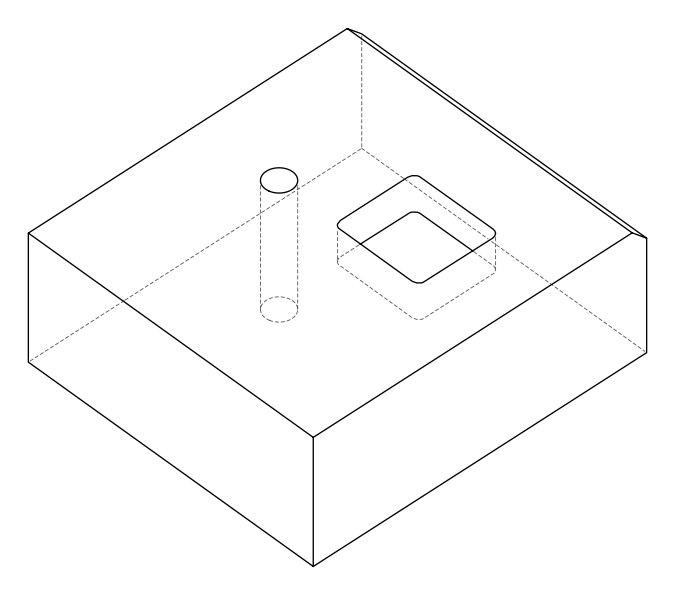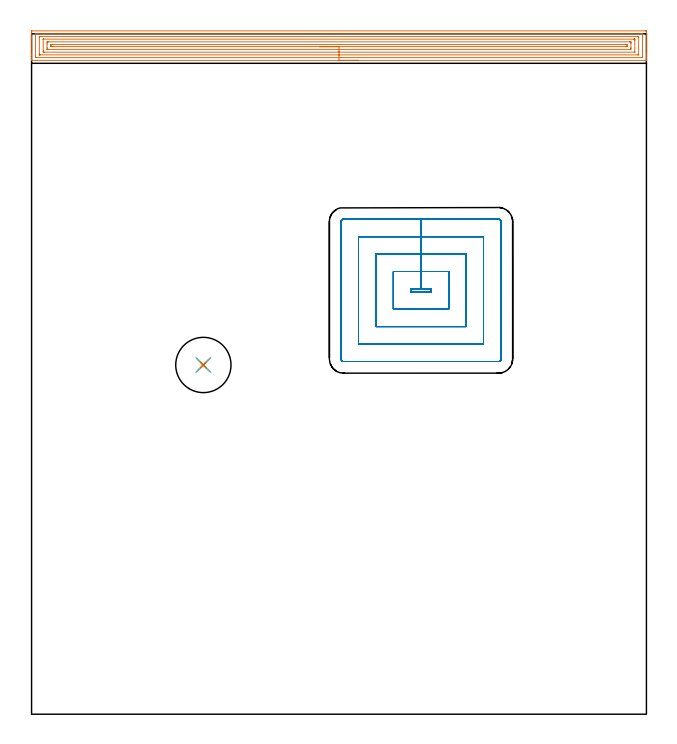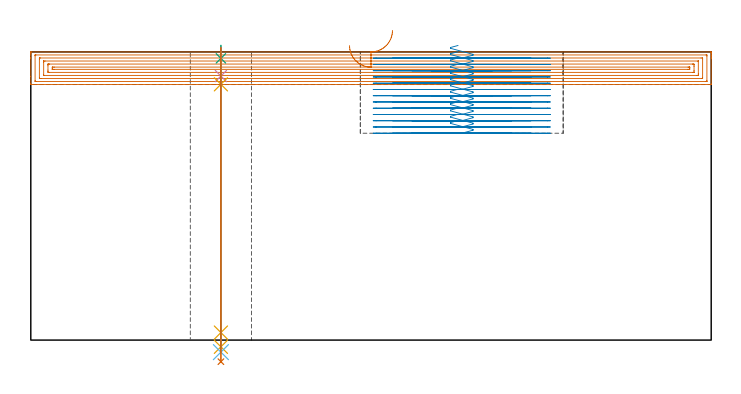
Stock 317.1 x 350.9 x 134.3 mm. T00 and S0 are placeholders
(PLAN: 7 operations, 6 tool changes, 41.3 min)
(1 AREA_MILL | FG_CHAMFER_SURFACE | UGT0205_001 | 15.46 min | 36634 mm3)
(2 MILL_RECTANGULAR_POCKET | POCKET_RECTANGULAR_STRAIGHT | NXT0201_011 | Follow Part, ap 3, ae 75% | 23.96 min | 304192 mm3)
(3 SPOT_DRILL | STEP1HOLE | NXT0321_9005460120000 | 0.05 min | 164 mm3)
(4 DRILL_BLIND_HOLE_INTO_CENTER | STEP1HOLE | NXT0301_046 | 0.05 min | 364 mm3)
(5 GUN_DRILL_THROUGH_HOLE | STEP1HOLE | UGT0307_003 | 0.61 min | 4759 mm3)
(6 SPADE_DRILL_TO_ENLARGE_THROUGH_HOLE | STEP1HOLE | UGT0306_009 | 0.57 min | 30775 mm3)
(7 DRILL_TO_ENLARGE_THROUGH_HOLE | STEP1HOLE | UGT0301_392 | 0.59 min | 49560 mm3)
(TOOL UGT0205_001 | Chamfer Mill 20 x 3 x 45 deg. | D20 FL50 Z2)
(TOOL NXT0201_011 | ENDMILL 12mm [2P460-1200-NA 1630] | D12 FL38 Z6)
(TOOL NXT0321_9005460120000 | NC Spot Drill, 142deg, 12mm, Carbide, Uncoated | D12 PA142 FL30 Z2)
(TOOL NXT0301_046 | Carbide Drill 7.5mm [860.1-0750-038A1-MM 2214] | D7.5 PA140 FL53 Z2)
(TOOL UGT0307_003 | Gun Drill 7 mm | D7 PA130 FL24 Z1)
(TOOL UGT0306_009 | Spade Drill 18.5mm | D18.5 PA132 FL10 Z2)
(TOOL UGT0301_392 | Twist Drill 28.5 mm | D28.5 PA118 FL165 Z2)
(OP 1 AREA_MILL)
G17 G21 G94 G90
T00 M6
G54
G17 G0 G90 X168.55 Y337.2 S1061 M3
G43 Z144.3 H0
G94 G1 X168.512 Z143.428 F250.
X168.398 Z142.563
X168.209 Z141.712
X167.947 Z140.88
X167.613 Z140.074
X167.21 Z139.3
X166.742 Z138.564
X166.21 Z137.872
X165.621 Z137.229
X164.978 Z136.64
X164.286 Z136.108
X163.55 Z135.64
X162.776 Z135.237
X161.97 Z134.903
X161.138 Z134.641
X160.286 Z134.452
X159.422 Z134.338
X158.55 Z134.3
X0.158
X0.009 Y337.203 Z134.288
X0.007 Y337.224 Z134.267
X0. Y337.563 Z133.936
Y337.972 Z133.527
Y338.599 Z132.896
Y339.798 Z131.699
Y340.371 Z131.123
Y348.643 Z122.854
Y351.887 Z119.61
X0.002 Y352.175 Z119.322
X0.01 Y352.392 Z119.106
X0.228 Y352.399 Z119.099
X316.496 Y352.4 Z119.1
X316.875 Y352.396 Z119.102
X317.09 Y352.392 Z119.106
X317.1 Y352.173 Z119.324
Y340.371 Z131.123
Y339.798 Z131.699
Y339.485 Z132.011
Y338.912 Z132.584
Y338.599 Z132.896
Y337.972 Z133.527
Y337.563 Z133.936
X317.093 Y337.224 Z134.267
X317.091 Y337.203 Z134.288
X316.942 Y337.2 Z134.3
X158.55
Y338.614 Z132.886
X2.389
X2.167 Y338.615 Z132.885
X2.065 Y338.618 Z132.882
X2.02 Y338.621 Z132.879
X2.01 Y338.647 Z132.853
X2.005 Y338.745 Z132.755
X2. Y338.984 Z132.516
X2.001 Y350.5 Z121.
X2.01 Y350.887 Z120.613
X2.015 Y350.979 Z120.521
X2.06 Y350.982 Z120.518
X2.169 Y350.985 Z120.515
X2.389 Y350.986 Z120.514
X314.711
X314.933 Y350.985 Z120.515
X315.035 Y350.982 Z120.518
X315.08 Y350.979 Z120.521
X315.09 Y350.953 Z120.547
X315.095 Y350.855 Z120.645
X315.1 Y350.615 Z120.885
X315.099 Y339.1 Z132.4
X315.09 Y338.713 Z132.787
X315.085 Y338.621 Z132.879
X315.04 Y338.618 Z132.882
X314.931 Y338.615 Z132.885
X314.711 Y338.614 Z132.886
X158.55
Y340.028 Z131.472
X4.518 Y340.029 Z131.471
X4.173 Y340.03 Z131.47
X4.059 Y340.033 Z131.467
X4.022 Y340.035 Z131.465
X4.01 Y340.045 Z131.455
X4.006 Y340.084 Z131.416
X4.002 Y340.199 Z131.301
X4. Y340.371 Z131.129
Y340.543 Z130.957
X4.001 Y349.229 Z122.271
X4.003 Y349.399 Z122.101
X4.011 Y349.565 Z121.935
X4.173 Y349.567 Z121.933
X4.722 Y349.571 Z121.929
X312.582
X312.927 Y349.57 Z121.93
X313.041 Y349.567 Z121.933
X313.078 Y349.565 Z121.935
X313.09 Y349.555 Z121.945
X313.094 Y349.516 Z121.984
X313.098 Y349.401 Z122.099
X313.1 Y349.229 Z122.271
Y349.057 Z122.443
X313.099 Y340.371 Z131.129
X313.097 Y340.201 Z131.299
X313.089 Y340.035 Z131.465
X312.927 Y340.033 Z131.467
X312.378 Y340.029 Z131.471
X158.55 Y340.028 Z131.472
Y341.443 Z130.057
X6.663
X6.093 Y341.445 Z130.055
X6.029 Y341.447 Z130.053
X6.014 Y341.449 Z130.051
X6.01 Y341.463 Z130.037
X6.006 Y341.511 Z129.989
X6.002 Y341.708 Z129.792
X6. Y342.101 Z129.399
X6.001 Y347.88 Z123.62
X6.003 Y348.091 Z123.409
X6.006 Y348.143 Z123.357
X6.01 Y348.15 Z123.35
X6.017 Y348.153 Z123.347
X6.045 Y348.156 Z123.344
X6.146 Y348.157 Z123.343
X310.437
X311.007 Y348.155 Z123.345
X311.071 Y348.153 Z123.347
X311.086 Y348.151 Z123.349
X311.09 Y348.137 Z123.363
X311.094 Y348.089 Z123.411
X311.098 Y347.892 Z123.608
X311.1 Y347.499 Z124.001
X311.099 Y341.72 Z129.78
X311.097 Y341.509 Z129.991
X311.094 Y341.457 Z130.043
X311.09 Y341.45 Z130.05
X311.083 Y341.447 Z130.053
X311.055 Y341.444 Z130.056
X310.954 Y341.443 Z130.057
X158.55
Y342.857 Z128.643
X8.635
X8.462 Y342.858 Z128.642
X8.117 Y342.862 Z128.638
X8.025 Y342.864 Z128.636
X8.01 Y342.885 Z128.615
X8.005 Y342.938 Z128.562
X8.002 Y343.028 Z128.472
X8. Y343.659 Z127.841
Y345.686 Z125.814
X8.001 Y346.315 Z125.185
X8.005 Y346.572 Z124.928
X8.01 Y346.723 Z124.777
X8.29 Y346.736 Z124.764
X8.464 Y346.741 Z124.759
X8.635 Y346.743 Z124.757
X308.465
X308.638 Y346.742 Z124.758
X308.983 Y346.738 Z124.762
X309.075 Y346.736 Z124.764
X309.09 Y346.715 Z124.785
X309.095 Y346.662 Z124.838
X309.098 Y346.572 Z124.928
X309.1 Y345.941 Z125.559
Y343.914 Z127.586
X309.099 Y343.285 Z128.215
X309.095 Y343.028 Z128.472
X309.09 Y342.877 Z128.623
X308.81 Y342.864 Z128.636
X308.636 Y342.859 Z128.641
X308.465 Y342.857 Z128.643
X158.55
Y344.271 Z127.229
X10.952 Y344.272 Z127.228
X10.42 Y344.274 Z127.226
X10.053 Y344.278 Z127.222
X10.009 Y344.284 Z127.216
X10.004 Y344.327 Z127.173
X10.001 Y344.8 Z126.7
Y345.216 Z126.284
X10.003 Y345.276 Z126.224
X10.008 Y345.312 Z126.188
X10.012 Y345.323 Z126.177
X10.022 Y345.324 Z126.176
X10.153 Y345.327 Z126.173
X10.42 Y345.329 Z126.171
X10.779
X306.148 Y345.328 Z126.172
X306.68 Y345.326 Z126.175
X307.047 Y345.322 Z126.178
X307.09 Y345.316 Z126.184
X307.096 Y345.273 Z126.227
X307.099 Y344.8 Z126.7
Y344.384 Z127.116
X307.097 Y344.324 Z127.176
X307.092 Y344.288 Z127.212
X307.088 Y344.277 Z127.223
X307.078 Y344.276 Z127.224
X306.947 Y344.273 Z127.227
X306.68 Y344.271 Z127.229
X306.321
X158.55
X157.678 Z127.267
X156.814 Z127.381
X155.962 Z127.57
X155.13 Z127.832
X154.324 Z128.166
X153.55 Z128.569
X152.814 Z129.037
X152.122 Z129.568
X151.479 Z130.158
X150.89 Z130.801
X150.358 Z131.493
X149.89 Z132.229
X149.487 Z133.003
X149.153 Z133.809
X148.891 Z134.641
X148.702 Z135.492
X148.588 Z136.357
X148.55 Z137.229
G0 Z144.3
M5
M2
(OP 2 MILL_RECTANGULAR_POCKET)
G17 G21 G94 G90
T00 M6
G54
G17 G0 G90 X199.126 Y219.3 S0 M3
G43 Z144.3 H1
Z137.3
G94 G1 X195.6 Z136.355 F250.
Y217.9 Z135.98
X206.1 Z133.166
Y219.3 Z132.791
X200.85 Z131.385
X195.6 F500.
Y217.9
X206.1
Y219.3
X200.85
Y228.3
X186.6
Y208.9
X215.1
Y228.3
X200.85
Y237.3
X177.6
Y199.9
X224.1
Y237.3
X200.85
Y246.3
X168.6
Y190.9
X233.1
Y246.3
X200.85
Y255.3
X160.9
G3 X159.6 Y254. R1.3
G1 Y183.2
G3 X160.9 Y181.9 R1.3
G1 X240.8
G3 X242.1 Y183.2 R1.3
G1 Y254.
G3 X240.8 Y255.3 R1.3
G1 X200.85
X199.85
G0 X199.126 Y219.3 Z134.385
G1 X195.6 Z133.44 F250.
Y217.9 Z133.064
X206.1 Z130.251
Y219.3 Z129.876
X200.85 Z128.469
X195.6 F500.
Y217.9
X206.1
Y219.3
X200.85
Y228.3
X186.6
Y208.9
X215.1
Y228.3
X200.85
Y237.3
X177.6
Y199.9
X224.1
Y237.3
X200.85
Y246.3
X168.6
Y190.9
X233.1
Y246.3
X200.85
Y255.3
X160.9
G3 X159.6 Y254. R1.3
G1 Y183.2
G3 X160.9 Y181.9 R1.3
G1 X240.8
G3 X242.1 Y183.2 R1.3
G1 Y254.
G3 X240.8 Y255.3 R1.3
G1 X200.85
X199.85
G0 X199.126 Y219.3 Z131.469
G1 X195.6 Z130.524 F250.
Y217.9 Z130.149
X206.1 Z127.336
Y219.3 Z126.96
X200.85 Z125.554
X195.6 F500.
Y217.9
X206.1
Y219.3
X200.85
Y228.3
X186.6
Y208.9
X215.1
Y228.3
X200.85
Y237.3
X177.6
Y199.9
X224.1
Y237.3
X200.85
Y246.3
X168.6
Y190.9
X233.1
Y246.3
X200.85
Y255.3
X160.9
G3 X159.6 Y254. R1.3
G1 Y183.2
G3 X160.9 Y181.9 R1.3
G1 X240.8
G3 X242.1 Y183.2 R1.3
G1 Y254.
G3 X240.8 Y255.3 R1.3
G1 X200.85
X199.85
G0 X199.126 Y219.3 Z128.554
G1 X195.6 Z127.609 F250.
Y217.9 Z127.234
X206.1 Z124.42
Y219.3 Z124.045
X200.85 Z122.638
X195.6 F500.
Y217.9
X206.1
Y219.3
X200.85
Y228.3
X186.6
Y208.9
X215.1
Y228.3
X200.85
Y237.3
X177.6
Y199.9
X224.1
Y237.3
X200.85
Y246.3
X168.6
Y190.9
X233.1
Y246.3
X200.85
Y255.3
X160.9
G3 X159.6 Y254. R1.3
G1 Y183.2
G3 X160.9 Y181.9 R1.3
G1 X240.8
G3 X242.1 Y183.2 R1.3
G1 Y254.
G3 X240.8 Y255.3 R1.3
G1 X200.85
X199.85
G0 X199.126 Y219.3 Z125.638
G1 X195.6 Z124.693 F250.
Y217.9 Z124.318
X206.1 Z121.505
Y219.3 Z121.13
X200.85 Z119.723
X195.6 F500.
Y217.9
X206.1
Y219.3
X200.85
Y228.3
X186.6
Y208.9
X215.1
Y228.3
X200.85
Y237.3
X177.6
Y199.9
X224.1
Y237.3
X200.85
Y246.3
X168.6
Y190.9
X233.1
Y246.3
X200.85
Y255.3
X160.9
G3 X159.6 Y254. R1.3
G1 Y183.2
G3 X160.9 Y181.9 R1.3
G1 X240.8
G3 X242.1 Y183.2 R1.3
G1 Y254.
G3 X240.8 Y255.3 R1.3
G1 X200.85
X199.85
G0 X199.126 Y219.3 Z122.723
G1 X195.6 Z121.778 F250.
Y217.9 Z121.403
X206.1 Z118.589
Y219.3 Z118.214
X200.85 Z116.808
X195.6 F500.
Y217.9
X206.1
Y219.3
X200.85
Y228.3
X186.6
Y208.9
X215.1
Y228.3
X200.85
Y237.3
X177.6
Y199.9
X224.1
Y237.3
X200.85
Y246.3
X168.6
Y190.9
X233.1
Y246.3
X200.85
Y255.3
X160.9
G3 X159.6 Y254. R1.3
G1 Y183.2
G3 X160.9 Y181.9 R1.3
G1 X240.8
G3 X242.1 Y183.2 R1.3
G1 Y254.
G3 X240.8 Y255.3 R1.3
G1 X200.85
X199.85
G0 X199.126 Y219.3 Z119.808
G1 X195.6 Z118.863 F250.
Y217.9 Z118.488
X206.1 Z115.674
Y219.3 Z115.299
X200.85 Z113.892
X195.6 F500.
Y217.9
X206.1
Y219.3
X200.85
Y228.3
X186.6
Y208.9
X215.1
Y228.3
X200.85
Y237.3
X177.6
Y199.9
X224.1
Y237.3
X200.85
Y246.3
X168.6
Y190.9
X233.1
Y246.3
X200.85
Y255.3
X160.9
G3 X159.6 Y254. R1.3
G1 Y183.2
G3 X160.9 Y181.9 R1.3
G1 X240.8
G3 X242.1 Y183.2 R1.3
G1 Y254.
G3 X240.8 Y255.3 R1.3
G1 X200.85
X199.85
G0 X199.126 Y219.3 Z116.892
G1 X195.6 Z115.947 F250.
Y217.9 Z115.572
X206.1 Z112.759
Y219.3 Z112.384
X200.85 Z110.977
X195.6 F500.
Y217.9
X206.1
Y219.3
X200.85
Y228.3
X186.6
Y208.9
X215.1
Y228.3
X200.85
Y237.3
X177.6
Y199.9
X224.1
Y237.3
X200.85
Y246.3
X168.6
Y190.9
X233.1
Y246.3
X200.85
Y255.3
X160.9
G3 X159.6 Y254. R1.3
G1 Y183.2
G3 X160.9 Y181.9 R1.3
G1 X240.8
G3 X242.1 Y183.2 R1.3
G1 Y254.
G3 X240.8 Y255.3 R1.3
G1 X200.85
X199.85
G0 X199.126 Y219.3 Z113.977
G1 X195.6 Z113.032 F250.
Y217.9 Z112.657
X206.1 Z109.843
Y219.3 Z109.468
X200.85 Z108.062
X195.6 F500.
Y217.9
X206.1
Y219.3
X200.85
Y228.3
X186.6
Y208.9
X215.1
Y228.3
X200.85
Y237.3
X177.6
Y199.9
X224.1
Y237.3
X200.85
Y246.3
X168.6
Y190.9
X233.1
Y246.3
X200.85
Y255.3
X160.9
G3 X159.6 Y254. R1.3
G1 Y183.2
G3 X160.9 Y181.9 R1.3
G1 X240.8
G3 X242.1 Y183.2 R1.3
G1 Y254.
G3 X240.8 Y255.3 R1.3
G1 X200.85
X199.85
G0 X199.126 Y219.3 Z111.062
G1 X195.6 Z110.117 F250.
Y217.9 Z109.741
X206.1 Z106.928
Y219.3 Z106.553
X200.85 Z105.146
X195.6 F500.
Y217.9
X206.1
Y219.3
X200.85
Y228.3
X186.6
Y208.9
X215.1
Y228.3
X200.85
Y237.3
X177.6
Y199.9
X224.1
Y237.3
X200.85
Y246.3
X168.6
Y190.9
X233.1
Y246.3
X200.85
Y255.3
X160.9
G3 X159.6 Y254. R1.3
G1 Y183.2
G3 X160.9 Y181.9 R1.3
G1 X240.8
G3 X242.1 Y183.2 R1.3
G1 Y254.
G3 X240.8 Y255.3 R1.3
G1 X200.85
X199.85
G0 X199.126 Y219.3 Z108.146
G1 X195.6 Z107.201 F250.
Y217.9 Z106.826
X206.1 Z104.013
Y219.3 Z103.637
X200.85 Z102.231
X195.6 F500.
Y217.9
X206.1
Y219.3
X200.85
Y228.3
X186.6
Y208.9
X215.1
Y228.3
X200.85
Y237.3
X177.6
Y199.9
X224.1
Y237.3
X200.85
Y246.3
X168.6
Y190.9
X233.1
Y246.3
X200.85
Y255.3
X160.9
G3 X159.6 Y254. R1.3
G1 Y183.2
G3 X160.9 Y181.9 R1.3
G1 X240.8
G3 X242.1 Y183.2 R1.3
G1 Y254.
G3 X240.8 Y255.3 R1.3
G1 X200.85
X199.85
G0 X199.126 Y219.3 Z105.231
G1 X195.6 Z104.286 F250.
Y217.9 Z103.911
X206.1 Z101.097
Y219.3 Z100.722
X200.85 Z99.315
X195.6 F500.
Y217.9
X206.1
Y219.3
X200.85
Y228.3
X186.6
Y208.9
X215.1
Y228.3
X200.85
Y237.3
X177.6
Y199.9
X224.1
Y237.3
X200.85
Y246.3
X168.6
Y190.9
X233.1
Y246.3
X200.85
Y255.3
X160.9
G3 X159.6 Y254. R1.3
G1 Y183.2
G3 X160.9 Y181.9 R1.3
G1 X240.8
G3 X242.1 Y183.2 R1.3
G1 Y254.
G3 X240.8 Y255.3 R1.3
G1 X200.85
X199.85
G0 X199.126 Y219.3 Z102.315
G1 X195.6 Z101.37 F250.
Y217.9 Z100.995
X206.1 Z98.182
Y219.3 Z97.807
X200.85 Z96.4
X195.6 F500.
Y217.9
X206.1
Y219.3
X200.85
Y228.3
X186.6
Y208.9
X215.1
Y228.3
X200.85
Y237.3
X177.6
Y199.9
X224.1
Y237.3
X200.85
Y246.3
X168.6
Y190.9
X233.1
Y246.3
X200.85
Y255.3
X160.9
G3 X159.6 Y254. R1.3
G1 Y183.2
G3 X160.9 Y181.9 R1.3
G1 X240.8
G3 X242.1 Y183.2 R1.3
G1 Y254.
G3 X240.8 Y255.3 R1.3
G1 X200.85
X199.85
G0 Z144.3
M5
M2
(OP 3 SPOT_DRILL)
G17 G21 G94 G90
T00 M6
G54
G17 G0 G90 X88.6 Y180.1 S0 M3
G43 Z144.3 H0
G94 G81 G98 Z131.3 F250. R137.3
G80
M5
M2
(OP 4 DRILL_BLIND_HOLE_INTO_CENTER)
G17 G21 G94 G90
T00 M6
G54
G17 G0 G90 X88.6 Y180.1 S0 M3
G43 Z144.3 H1
G94 G81 G98 Z123.05 F250. R136.3
G80
M5
M2
(OP 5 GUN_DRILL_THROUGH_HOLE)
G17 G21 G94 G90
T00 M6
G54
G17 G0 G90 X88.6 Y180.1 M8
G43 Z144.3 H0
Z131.164
S716 M3
G94 G1 Z119.192 F125. M26
G4 X.084
Z3.5 F250.
G4 X.084
Z-3.132 F125.
G4 X.084
M5
M9
G0 Z131.164
Z144.3
M2
(OP 6 SPADE_DRILL_TO_ENLARGE_THROUGH_HOLE)
G17 G21 G94 G90
T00 M6
G54
G17 G0 G90 X88.6 Y180.1 S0 M3
G43 Z144.3 H0
G94 G73 G98 Z-5.618 F250. Q17.49 R136.3
G80
M5
M2
(OP 7 DRILL_TO_ENLARGE_THROUGH_HOLE)
G17 G21 G94 G90
T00 M6
G54
G17 G0 G90 X88.6 Y180.1 S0 M3
G43 Z144.3 H0
G94 G73 G98 Z-10.062 F250. Q24.06 R136.3
G80
M5
M2
